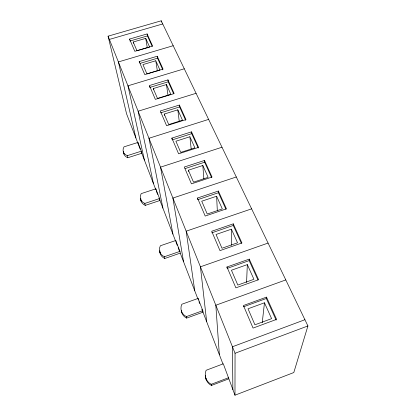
<?xml version="1.0" encoding="UTF-8"?>
<svg xmlns="http://www.w3.org/2000/svg" width="416" height="416" viewBox="0 0 416 416"><rect width="100%" height="100%" fill="white"/><g stroke="black" fill="none" stroke-linecap="round" stroke-linejoin="round"><path stroke-width="0.62" d="M234.972 395.2L235.05 353.262L108.082 36.171L161.216 20.8L307.918 325.946L293.8 372.549L234.972 395.2L223.298 363.813L206.118 370.282A10.811 10.722 79.1 0 0 211.266 384.296L211.416 385.455L228.686 378.882M246.579 282.469L247.328 264.602L231.442 270.234L237.822 285.064L253.921 279.287L247.328 264.602M257.946 279.952L249.184 260.603L249.257 259.116L226.964 266.989L226.99 267.961M262.236 322.676L264.472 302.786L248.035 308.786L254.93 324.808L271.596 318.646L264.472 302.786M276.11 320.06L266.339 298.48L266.5 297.128L243.433 305.526L253.068 328.084L276.588 319.368L266.5 297.128M211.266 384.296L228.649 377.686M235.05 353.262L307.918 325.946M304.923 319.717L232.445 346.757L232.877 389.756M243.386 306.847L266.339 298.48M285.792 279.921L215.816 305.224L219.362 354.682M186.389 316.602L202.8 310.664L198.084 298.428L181.844 304.247A10.078 9.521 -13.4 0 0 186.389 316.602L186.675 318.089L202.992 312.182L202.8 310.664M227.604 268.237L249.184 260.603M268.076 243.069L200.434 266.817L206.684 321.766M164.388 256.75L179.936 251.373L175.744 240.5L160.358 245.773A9.506 8.45 -13 0 0 164.388 256.75L164.783 258.487L180.242 253.136L179.936 251.373M211.801 232.83L233.267 225.446L233.262 223.85L211.697 231.254L219.97 250.624L241.93 242.965L233.262 223.85M231.421 229.18L216.05 234.473L221.972 248.243L237.541 242.814L231.421 229.18L231.572 245.201M251.618 208.848L186.17 231.187L194.756 290.81M197.662 199.69L218.452 192.733L218.379 191.043L197.496 198.026L197.61 199.139M216.616 196.222L201.734 201.214L207.246 214.027L222.321 208.92L216.616 196.222L217.329 210.86M144.799 203.445L159.567 198.552L155.818 188.828L141.19 193.632A9.001 7.55 -12.8 0 0 144.799 203.445L145.272 205.369L159.962 200.496L159.567 198.552M236.298 176.977L172.9 198.047L183.524 261.643M204.506 160.451L184.257 167.045L191.443 183.856L212.035 177.055L204.506 160.451L204.636 162.214L211.598 177.596M185.089 168.594L204.636 162.214M188.38 170.201L202.816 165.485L208.135 177.336L193.528 182.156L188.38 170.201L188.531 171.47M221.998 147.228L160.529 167.149L172.916 234.12M171.886 138.096L191.532 131.851L198.572 147.378L178.604 153.816L171.886 138.096L172.063 139.303M172.151 139.906L191.714 133.676L191.532 131.851M127.244 155.678L141.305 151.195L137.93 142.444L123.999 146.853A8.544 6.786 -12.5 0 0 127.244 155.678L127.78 157.742L141.773 153.275L141.305 151.195M189.909 136.75L175.906 141.216L180.721 152.396L194.886 147.836L189.909 136.75L191.168 148.871M208.614 119.397L148.964 138.263L162.895 208.104M179.379 105.056L160.3 110.978L166.598 125.71L185.978 119.61L179.379 105.056L179.603 106.933L185.656 120.302M160.607 112.845L179.603 106.933M164.216 114.062L177.819 109.824L182.484 120.219L168.73 124.545L164.216 114.062L164.419 115.346M196.071 93.304L138.128 111.212L153.405 183.472M167.965 79.898L149.427 85.53L155.34 99.362L174.169 93.569L167.965 79.898L168.23 81.822L173.638 93.766M168.23 81.822L149.765 87.438L149.542 86.169M153.249 88.577L166.468 84.547L170.851 94.312L157.487 98.42L153.249 88.577L153.462 89.84M184.283 68.786L127.962 85.816L144.409 160.113M140.187 63.362L157.529 58.193L157.232 56.238L139.204 61.599L139.386 62.572M155.787 60.767L142.932 64.605L146.916 73.871L159.916 69.961L155.787 60.767L157.373 70.964M173.191 45.708L118.399 61.932L135.866 137.94M133.208 42.016L145.725 38.36L149.614 47.024L136.968 50.752L133.208 42.016L133.453 43.285M129.568 39.057L147.118 33.94L152.62 46.067L134.81 51.319L129.568 39.057L129.766 40.04M129.958 41.028L147.446 35.922L152.147 46.306M109.387 39.426L162.729 23.951M157.232 56.238L163.072 69.103L144.763 74.61L139.204 61.599M218.379 191.043L226.45 208.837L205.197 216.05L197.496 198.026M249.257 259.116L258.596 279.708L235.882 287.862L226.964 266.989M157.529 58.193L162.817 69.872M191.714 133.676L198.208 148.028M218.452 192.733L225.956 209.295M233.267 225.446L241.374 243.35M138.18 143.946L126.563 113.797L108.082 36.171M138.632 145.127L140.202 149.198M141.326 152.11L155.579 189.108M156.229 190.798L157.628 194.433M159.032 198.068L175.391 240.547M176.067 242.299L177.226 245.31M178.157 247.718L179.317 250.728M180.242 253.136L197.855 298.849M198.968 301.735L199.638 303.477M201.874 309.28L222.924 363.922M123.365 151.96L123.916 154.029M140.624 199.295L141.118 201.23M159.874 252.086L160.29 253.838M137.93 142.444L138.408 144.544M181.48 311.334L181.792 312.842M155.818 188.828L156.021 189.81M175.744 240.5L175.963 241.701M145.725 38.36L147.326 47.897M147.118 33.94L147.446 35.922M205.899 378.295L206.076 379.48M166.468 84.547L167.991 95.368M198.084 298.428L198.297 299.998M161.216 20.8L161.387 22.084M177.819 109.824L179.312 121.846M202.816 165.485L203.876 178.916M127.78 157.742A8.502 6.765 -12.6 0 1 123.635 151.476M145.272 205.369A8.954 7.524 -12.8 0 1 140.769 198.401M164.783 258.487A9.454 8.419 -13.1 0 1 159.858 250.682M186.675 318.089A10.02 9.48 -13.6 0 1 181.277 310.497M211.416 385.455A10.754 10.655 79.6 0 1 205.426 375.466"/></g></svg>
